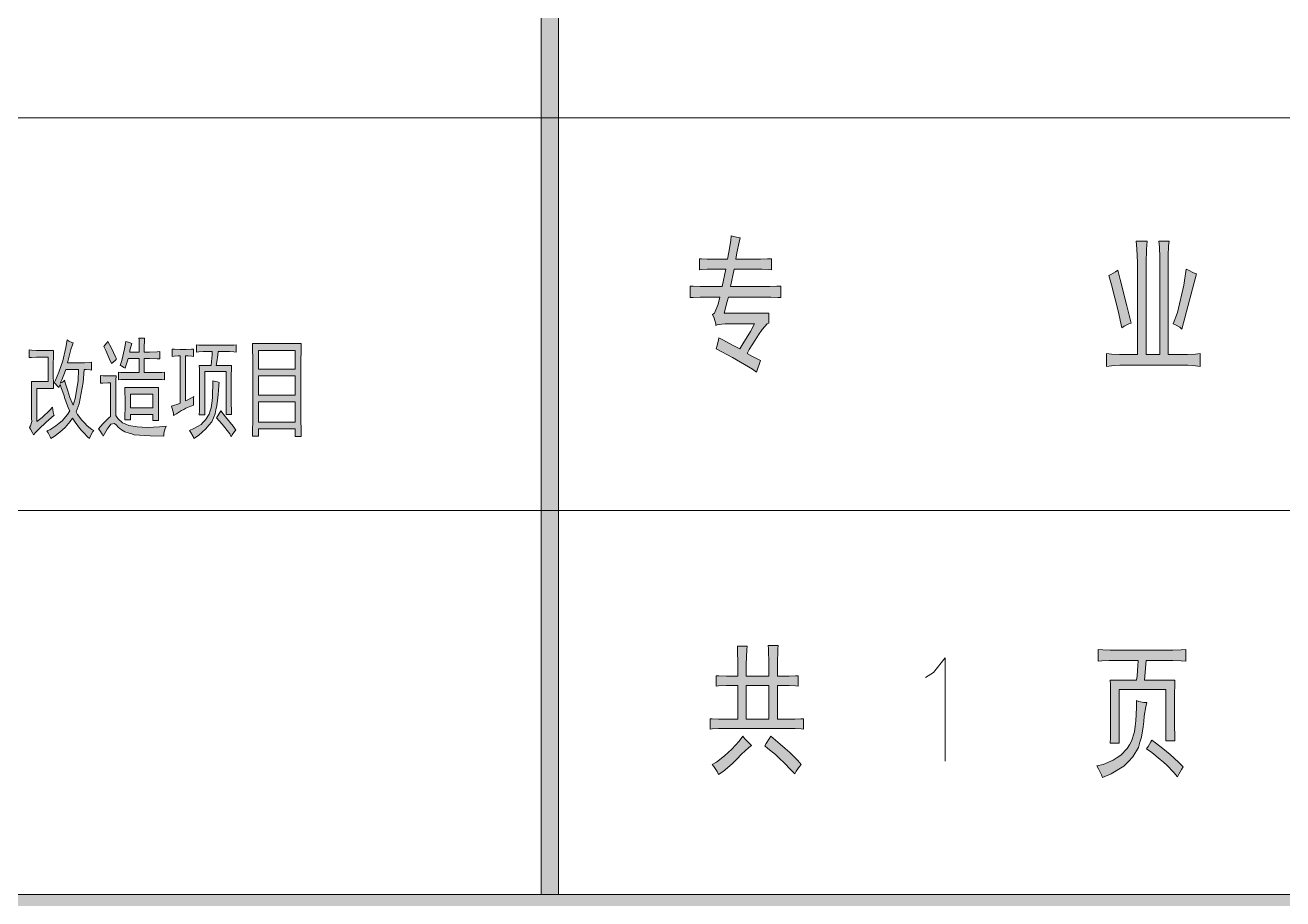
# Model space of a CAD drawing. Header units: millimetres. Extents: x 0 to 207, y 0 to 293.
# Drawn here: x 139.72 to 175.61, y 242.76 to 267.7 of the extents above; entities that cross this region are included whole.
import ezdxf

# ---------------------------------------------------------------- set-up
doc = ezdxf.new("R2010")
doc.units = ezdxf.units.MM

msp = doc.modelspace()

# ---------------------------------------------------------------- hatches: boundary and pattern name
h = msp.add_hatch(color=0)
h.dxf.hatch_style = 2
h.paths.add_polyline_path([(154.449639, 287.224611), (154.943528, 287.224611), (154.943528, 242.883972), (154.449639, 242.883972)])
h = msp.add_hatch(color=0)
h.dxf.hatch_style = 2
h.paths.add_polyline_path([(160.587972, 257.795889), (160.478611, 257.880556), (159.903583, 258.212167), (159.437917, 258.462639), (159.466139, 258.561417), (159.508472, 258.720167), (159.519056, 258.776611), (159.628417, 258.720167), (159.92475, 258.561417), (160.111722, 258.462639), (160.203444, 258.60375), (160.415111, 258.960056), (160.531528, 259.17525), (159.691917, 259.17525), (159.600194, 259.168194), (159.466139, 259.1435), (159.427333, 259.125861), (159.427333, 259.17525), (159.377944, 259.334), (159.332083, 259.439833), (159.392056, 259.482167), (159.494361, 259.732639), (159.54375, 259.940778), (159.088667, 259.940778), (158.979306, 259.940778), (158.78175, 259.930194), (158.693556, 259.923139), (158.693556, 260.25475), (158.78175, 260.247694), (158.979306, 260.237111), (159.088667, 260.237111), (159.610778, 260.237111), (159.716611, 260.734528), (159.275639, 260.734528), (159.180389, 260.734528), (159.025167, 260.727472), (158.961667, 260.720417), (158.961667, 261.034389), (159.025167, 261.027333), (159.180389, 261.01675), (159.275639, 261.01675), (159.762472, 261.01675), (159.804806, 261.217833), (159.854194, 261.549444), (159.868306, 261.6835), (159.977667, 261.658806), (160.104667, 261.634111), (160.122306, 261.634111), (160.094083, 261.507111), (160.030583, 261.200194), (159.995306, 261.01675), (160.62325, 261.01675), (160.704389, 261.01675), (160.901944, 261.027333), (161.018361, 261.034389), (161.018361, 260.720417), (160.937222, 260.727472), (160.739667, 260.734528), (160.62325, 260.734528), (159.949444, 260.734528), (159.843611, 260.237111), (160.87725, 260.237111), (160.965444, 260.237111), (161.170056, 260.247694), (161.286472, 260.25475), (161.286472, 259.923139), (161.198278, 259.930194), (161.000722, 259.940778), (160.891361, 259.940778), (159.787167, 259.940778), (159.744833, 259.782028), (159.688389, 259.549194), (159.67075, 259.475111), (160.937222, 259.475111), (160.937222, 259.192889), (160.894889, 259.17525), (160.753778, 259.009444), (160.651472, 258.861278), (160.549167, 258.709583), (160.383361, 258.445), (160.319861, 258.328583), (160.471556, 258.243917), (160.662056, 258.145139), (160.704389, 258.131028)])
h = msp.add_hatch(color=0)
h.dxf.hatch_style = 2
h.paths.add_polyline_path([(171.73575, 261.531806), (171.721639, 261.3025), (171.711056, 260.903861), (171.711056, 260.734528), (171.711056, 258.296833), (172.095583, 258.296833), (172.095583, 260.935611), (172.095583, 261.069667), (172.085, 261.366), (172.070889, 261.531806), (172.363694, 261.531806), (172.349583, 261.401278), (172.339, 261.119056), (172.339, 260.967361), (172.339, 258.296833), (172.790556, 258.296833), (172.885806, 258.296833), (173.111583, 258.310944), (173.245639, 258.328583), (173.245639, 257.961694), (173.111583, 257.979333), (172.892861, 257.996972), (172.804667, 257.996972), (171.03725, 257.996972), (170.956111, 257.996972), (170.723278, 257.979333), (170.571583, 257.961694), (170.571583, 258.328583), (170.723278, 258.310944), (170.949056, 258.296833), (171.026667, 258.296833), (171.457056, 258.296833), (171.457056, 260.752167), (171.457056, 260.928556), (171.439417, 261.316611), (171.421778, 261.531806)])
h = msp.add_hatch(color=0)
h.dxf.hatch_style = 2
h.paths.add_polyline_path([(170.896139, 260.702778), (170.966694, 260.44525), (171.160722, 259.690306), (171.280667, 259.192889), (171.217167, 259.17525), (171.083111, 259.108222), (171.012556, 259.058833), (170.91025, 259.542139), (170.723278, 260.2865), (170.642139, 260.554611), (170.698583, 260.586361), (170.829111, 260.660444)])
h = msp.add_hatch(color=0)
h.dxf.hatch_style = 2
h.paths.add_polyline_path([(173.139806, 260.604), (173.065722, 260.321778), (172.857583, 259.531556), (172.723528, 259.027083), (172.663556, 259.076472), (172.543611, 259.150556), (172.480111, 259.17525), (172.600056, 259.499806), (172.787028, 260.279444), (172.850528, 260.734528), (172.914028, 260.702778), (173.058667, 260.63575)])
h = msp.add_hatch(color=0)
h.dxf.hatch_style = 2
h.paths.add_polyline_path([(142.769167, 258.610806), (142.744472, 258.543778), (142.712722, 258.423833), (142.705667, 258.367389), (142.977306, 258.367389), (142.977306, 258.515556), (142.973778, 258.716639), (142.97025, 258.769556), (143.129, 258.769556), (143.125472, 258.709583), (143.121944, 258.5085), (143.121944, 258.367389), (143.266583, 258.367389), (143.488833, 258.374444), (143.562917, 258.3815), (143.562917, 258.173361), (143.492361, 258.180417), (143.270111, 258.187472), (143.121944, 258.187472), (143.121944, 257.785306), (143.337139, 257.785306), (143.626417, 257.788833), (143.7005, 257.795889), (143.7005, 257.577167), (143.626417, 257.584222), (143.291278, 257.58775), (143.03375, 257.58775), (142.77975, 257.58775), (142.455194, 257.584222), (142.384639, 257.577167), (142.384639, 257.795889), (142.455194, 257.788833), (142.751528, 257.785306), (142.977306, 257.785306), (142.977306, 258.187472), (142.663333, 258.187472), (142.642167, 258.120444), (142.596306, 257.979333), (142.575139, 257.90525), (142.539861, 257.929944), (142.469306, 257.972278), (142.4305, 257.989917), (142.479889, 258.123972), (142.561028, 258.466167), (142.592778, 258.674306), (142.631583, 258.660194), (142.719778, 258.631972)])
h = msp.add_hatch(color=0)
h.dxf.hatch_style = 2
h.paths.add_polyline_path([(140.536083, 258.416778), (140.532556, 258.279194), (140.5255, 257.996972), (140.5255, 257.855861), (140.5255, 257.718278), (140.532556, 257.457222), (140.536083, 257.33375), (140.059833, 257.33375), (140.059833, 256.384778), (140.208, 256.504722), (140.43025, 256.712861), (140.504333, 256.797528), (140.511389, 256.723444), (140.536083, 256.610556), (140.550194, 256.568222), (140.476111, 256.501194), (140.324417, 256.367139), (140.253861, 256.300111), (140.179778, 256.233083), (140.031611, 256.084917), (139.957528, 256.007306), (139.932833, 256.060222), (139.876389, 256.166056), (139.844639, 256.211917), (139.879917, 256.261306), (139.911667, 256.391833), (139.908139, 256.469444), (139.908139, 257.139722), (139.908139, 257.224389), (139.904611, 257.418417), (139.901083, 257.527778), (140.380861, 257.527778), (140.380861, 258.22275), (140.116278, 258.22275), (140.04925, 258.22275), (139.908139, 258.215694), (139.834056, 258.212167), (139.834056, 258.430889), (139.908139, 258.423833), (140.04925, 258.416778), (140.116278, 258.416778)])
h = msp.add_hatch(color=0)
h.paths.add_polyline_path([(141.178139, 256.663472), (141.216944, 256.585861), (141.336889, 256.427111), (141.4145, 256.345972), (141.492111, 256.268361), (141.626167, 256.159), (141.682611, 256.12725), (141.654389, 256.099028), (141.590889, 255.982611), (141.555611, 255.897944), (141.502694, 255.947333), (141.393333, 256.060222), (141.333361, 256.12725), (141.276917, 256.194278), (141.146389, 256.370667), (141.072306, 256.480028), (141.005278, 256.384778), (140.860639, 256.218972), (140.786556, 256.151944), (140.712472, 256.084917), (140.546667, 255.957917), (140.454944, 255.897944), (140.437306, 255.950861), (140.380861, 256.060222), (140.342056, 256.116667), (140.426722, 256.151944), (140.599583, 256.261306), (140.691306, 256.335389), (140.783028, 256.409472), (140.931194, 256.585861), (140.994694, 256.688167), (140.959417, 256.76225), (140.892389, 256.938639), (140.857111, 257.040944), (140.821833, 257.146778), (140.751278, 257.344333), (140.719528, 257.443111), (140.680722, 257.358444), (140.638389, 257.400778), (140.574889, 257.467806), (140.550194, 257.4925), (140.592528, 257.566583), (140.68425, 257.799417), (140.740694, 257.961694), (140.793611, 258.120444), (140.885333, 258.501444), (140.920611, 258.720167), (140.97, 258.684889), (141.058194, 258.642556), (141.097, 258.6355), (141.072306, 258.575528), (141.029972, 258.437944), (141.008806, 258.363861), (140.987639, 258.28625), (140.948833, 258.138083), (140.927667, 258.064), (141.329833, 258.064), (141.4145, 258.064), (141.555611, 258.071056), (141.612056, 258.078111), (141.612056, 257.855861), (141.57325, 257.862917), (141.467417, 257.869972), (141.403917, 257.869972), (141.379222, 257.499556), (141.266333, 256.896306)])
h.paths.add_polyline_path([(140.726583, 257.478389), (140.765389, 257.499556), (140.825361, 257.541889), (140.850056, 257.566583), (140.87475, 257.46075), (140.93825, 257.263194), (140.97, 257.167944), (141.00175, 257.076222), (141.061722, 256.921), (141.089944, 256.8575), (141.153444, 257.040944), (141.234583, 257.545417), (141.248694, 257.869972), (140.881806, 257.869972), (140.843, 257.771194), (140.768917, 257.577167)])
h = msp.add_hatch(color=0)
h.dxf.hatch_style = 2
h.paths.add_polyline_path([(142.328194, 258.173361), (142.296444, 258.138083), (142.225889, 258.071056), (142.190611, 258.039306), (142.134167, 258.166306), (142.021278, 258.409722), (141.964833, 258.526139), (141.996583, 258.564944), (142.056556, 258.6355), (142.084778, 258.674306), (142.183556, 258.47675), (142.3035, 258.229806)])
h = msp.add_hatch(color=0)
h.dxf.hatch_style = 2
h.paths.add_polyline_path([(144.529528, 256.8575), (144.451917, 256.829278), (144.310806, 256.765778), (144.247306, 256.7305), (144.183806, 256.69875), (144.039167, 256.610556), (143.958028, 256.554111), (143.950972, 256.628194), (143.919222, 256.76225), (143.894528, 256.822222), (143.958028, 256.839861), (144.0815, 256.882194), (144.145, 256.906889), (144.145, 258.258028), (144.092083, 258.258028), (143.979194, 258.2545), (143.919222, 258.247444), (143.919222, 258.455583), (143.98625, 258.448528), (144.145, 258.441472), (144.233194, 258.441472), (144.321389, 258.441472), (144.466028, 258.448528), (144.522472, 258.455583), (144.522472, 258.247444), (144.476611, 258.2545), (144.363722, 258.258028), (144.296694, 258.258028), (144.296694, 256.980972), (144.349611, 256.998611), (144.469556, 257.058583), (144.536583, 257.100917), (144.529528, 257.040944), (144.526, 256.921)])
h = msp.add_hatch(color=0)
h.dxf.hatch_style = 2
h.paths.add_polyline_path([(145.485556, 258.564944), (145.549056, 258.564944), (145.679583, 258.568472), (145.743083, 258.575528), (145.743083, 258.367389), (145.679583, 258.374444), (145.549056, 258.3815), (145.485556, 258.3815), (145.228028, 258.3815), (145.217444, 258.282722), (145.189222, 258.088694), (145.171583, 257.989917), (145.612556, 257.989917), (145.609028, 257.901722), (145.6055, 257.700639), (145.6055, 257.58775), (145.6055, 256.980972), (145.6055, 256.899833), (145.609028, 256.705806), (145.612556, 256.589389), (145.460861, 256.589389), (145.460861, 257.81), (144.850556, 257.81), (144.850556, 256.578806), (144.688278, 256.578806), (144.695333, 256.688167), (144.698861, 256.882194), (144.698861, 256.966861), (144.698861, 257.58775), (144.698861, 257.679472), (144.695333, 257.880556), (144.688278, 257.989917), (145.026944, 257.989917), (145.041056, 258.09575), (145.055167, 258.289778), (145.058694, 258.3815), (144.857611, 258.3815), (144.797639, 258.3815), (144.674167, 258.374444), (144.610667, 258.367389), (144.610667, 258.575528), (144.674167, 258.568472), (144.797639, 258.564944), (144.857611, 258.564944)])
h = msp.add_hatch(color=0)
h.paths.add_polyline_path([(147.598694, 258.610806), (147.595167, 258.434417), (147.591639, 258.099278), (147.591639, 257.944056), (147.591639, 256.518833), (147.591639, 256.427111), (147.595167, 256.144889), (147.598694, 255.957917), (147.422306, 255.957917), (147.422306, 256.176639), (146.378083, 256.176639), (146.378083, 255.9685), (146.20875, 255.9685), (146.212278, 256.134306), (146.215806, 256.395361), (146.215806, 256.494139), (146.215806, 257.944056), (146.215806, 258.145139), (146.212278, 258.47675), (146.20875, 258.610806)])
h.paths.add_polyline_path([(147.422306, 256.370667), (147.422306, 256.945694), (146.378083, 256.945694), (146.378083, 256.370667)])
h.paths.add_polyline_path([(147.422306, 257.139722), (147.422306, 257.686528), (146.378083, 257.686528), (146.378083, 257.139722)])
h.paths.add_polyline_path([(147.422306, 257.880556), (147.422306, 258.416778), (146.378083, 258.416778), (146.378083, 257.880556)])
h = msp.add_hatch(color=0)
h.dxf.hatch_style = 2
h.paths.add_polyline_path([(141.820194, 256.176639), (141.940139, 256.31775), (142.109472, 256.494139), (142.158861, 256.529417), (142.158861, 257.4925), (142.08125, 257.4925), (141.936611, 257.485444), (141.869583, 257.478389), (141.869583, 257.700639), (141.950722, 257.693583), (142.172972, 257.686528), (142.317611, 257.686528), (142.314083, 257.570111), (142.310556, 257.390194), (142.310556, 257.323167), (142.310556, 256.554111), (142.363472, 256.469444), (142.504583, 256.345972), (142.592778, 256.310694), (142.680972, 256.275417), (142.917333, 256.233083), (143.0655, 256.226028), (143.213667, 256.218972), (143.555861, 256.233083), (143.749889, 256.250722), (143.718139, 256.19075), (143.682861, 256.049639), (143.675806, 255.9685), (143.291278, 255.982611), (142.832667, 256.010833), (142.762111, 256.032), (142.688028, 256.049639), (142.568083, 256.0955), (142.518694, 256.123722), (142.472833, 256.148417), (142.374056, 256.229556), (142.324667, 256.278944), (142.27175, 256.331861), (142.169444, 256.314222), (142.116528, 256.243667), (142.067139, 256.173111), (141.982472, 256.035528), (141.950722, 255.9685), (141.9225, 256.024944), (141.855472, 256.12725)])
h = msp.add_hatch(color=0)
h.paths.add_polyline_path([(143.531167, 257.358444), (143.527639, 257.234972), (143.524111, 256.998611), (143.524111, 256.882194), (143.524111, 256.769306), (143.527639, 256.536472), (143.531167, 256.420056), (143.365361, 256.420056), (143.365361, 256.589389), (142.730361, 256.589389), (142.730361, 256.434167), (142.568083, 256.434167), (142.571611, 256.547056), (142.575139, 256.779889), (142.575139, 256.896306), (142.575139, 257.012722), (142.571611, 257.242028), (142.568083, 257.358444)])
h.paths.add_polyline_path([(143.365361, 256.772833), (143.365361, 257.164417), (142.730361, 257.164417), (142.730361, 256.772833)])
h = msp.add_hatch(color=0)
h.dxf.hatch_style = 2
h.paths.add_polyline_path([(145.259778, 257.503083), (145.252722, 257.432528), (145.235083, 257.259667), (145.228028, 257.164417), (145.220972, 257.065639), (145.189222, 256.846917), (145.168056, 256.723444), (145.146889, 256.6035), (145.044583, 256.38125), (144.963444, 256.278944), (144.882306, 256.180167), (144.670639, 255.989667), (144.536583, 255.897944), (144.515417, 255.957917), (144.451917, 256.074333), (144.409583, 256.12725), (144.540111, 256.183694), (144.741194, 256.303639), (144.804694, 256.370667), (144.871722, 256.437694), (144.9705, 256.596444), (144.998722, 256.688167), (145.030472, 256.779889), (145.062222, 256.977444), (145.06575, 257.083278), (145.072806, 257.189111), (145.076333, 257.425472), (145.076333, 257.552472), (145.115139, 257.541889), (145.206861, 257.517194)])
h = msp.add_hatch(color=0)
h.dxf.hatch_style = 2
h.paths.add_polyline_path([(145.302111, 256.688167), (145.439694, 256.522361), (145.658417, 256.250722), (145.736028, 256.141361), (145.693694, 256.102556), (145.630194, 256.007306), (145.6055, 255.947333), (145.563167, 256.035528), (145.347972, 256.310694), (145.178639, 256.494139), (145.220972, 256.547056), (145.280944, 256.645833)])
h = msp.add_hatch(color=0)
h.paths.add_polyline_path([(160.055278, 249.114028), (160.055278, 249.449167), (160.048222, 249.879556), (160.044694, 249.978333), (160.323389, 249.978333), (160.312806, 249.879556), (160.298694, 249.449167), (160.298694, 249.114028), (160.94075, 249.114028), (160.94075, 249.456222), (160.933694, 249.897194), (160.926639, 249.995972), (161.205333, 249.995972), (161.19475, 249.897194), (161.184167, 249.456222), (161.184167, 249.114028), (161.417, 249.114028), (161.519306, 249.114028), (161.699222, 249.124611), (161.776833, 249.131667), (161.776833, 248.831806), (161.699222, 248.842389), (161.519306, 248.849444), (161.417, 248.849444), (161.184167, 248.849444), (161.184167, 247.886361), (161.579278, 247.886361), (161.681583, 247.886361), (161.857972, 247.896944), (161.928528, 247.904), (161.928528, 247.604139), (161.8615, 247.614722), (161.695694, 247.621778), (161.589861, 247.621778), (159.614306, 247.621778), (159.504944, 247.621778), (159.328556, 247.614722), (159.265056, 247.604139), (159.265056, 247.904), (159.328556, 247.896944), (159.504944, 247.886361), (159.614306, 247.886361), (160.055278, 247.886361), (160.055278, 248.849444), (159.857722, 248.849444), (159.720139, 248.849444), (159.508472, 248.842389), (159.441444, 248.831806), (159.441444, 249.131667), (159.515528, 249.124611), (159.730722, 249.114028), (159.868306, 249.114028)])
h.paths.add_polyline_path([(160.94075, 247.886361), (160.94075, 248.849444), (160.298694, 248.849444), (160.298694, 247.886361)])
h = msp.add_hatch(color=0)
h.dxf.hatch_style = 2
h.paths.add_polyline_path([(172.377806, 249.861917), (172.469528, 249.861917), (172.702361, 249.8725), (172.843472, 249.879556), (172.843472, 249.547944), (172.702361, 249.555), (172.469528, 249.565583), (172.377806, 249.565583), (171.704, 249.565583), (171.658139, 249.001139), (172.5295, 249.001139), (172.522444, 248.874139), (172.518917, 248.627194), (172.518917, 248.500194), (172.518917, 247.819333), (172.518917, 247.688806), (172.522444, 247.413639), (172.5295, 247.272528), (172.271972, 247.272528), (172.271972, 248.733028), (170.934944, 248.733028), (170.934944, 247.2055), (170.680944, 247.2055), (170.688, 247.357194), (170.691528, 247.639417), (170.691528, 247.769944), (170.691528, 248.468444), (170.691528, 248.609556), (170.688, 248.874139), (170.680944, 249.001139), (171.435889, 249.001139), (171.446472, 249.131667), (171.471167, 249.413889), (171.48175, 249.565583), (170.762083, 249.565583), (170.652722, 249.565583), (170.441056, 249.555), (170.342278, 249.547944), (170.342278, 249.879556), (170.472806, 249.8725), (170.680944, 249.861917), (170.762083, 249.861917)])
h = msp.add_hatch(color=0)
h.dxf.hatch_style = 2
h.paths.add_polyline_path([(171.728694, 248.369667), (171.696944, 248.242667), (171.654611, 247.971028), (171.6405, 247.819333), (171.626389, 247.671167), (171.569944, 247.374833), (171.527611, 247.230194), (171.488806, 247.085556), (171.323, 246.810389), (171.199528, 246.683389), (171.072528, 246.552861), (170.705639, 246.327083), (170.458694, 246.228306), (170.430472, 246.302389), (170.349333, 246.468194), (170.296417, 246.559917), (170.476333, 246.598722), (170.769139, 246.715139), (170.8785, 246.79275), (170.987861, 246.866833), (171.16425, 247.050278), (171.22775, 247.156111), (171.29125, 247.265472), (171.375917, 247.530056), (171.397083, 247.688806), (171.414722, 247.844028), (171.435889, 248.210917), (171.435889, 248.419056), (171.499389, 248.394361), (171.644028, 248.369667)])
h = msp.add_hatch(color=0)
h.dxf.hatch_style = 2
h.paths.add_polyline_path([(160.450389, 247.138472), (160.36925, 247.082028), (160.157583, 246.888), (160.027056, 246.750417), (159.896528, 246.612833), (159.639, 246.394111), (159.508472, 246.309444), (159.469667, 246.394111), (159.374417, 246.535222), (159.325028, 246.591667), (159.444972, 246.66575), (159.674278, 246.838611), (159.783639, 246.933861), (159.889472, 247.029111), (160.097611, 247.265472), (160.196389, 247.406583), (160.259889, 247.3325), (160.386889, 247.198444)])
h = msp.add_hatch(color=0)
h.dxf.hatch_style = 2
h.paths.add_polyline_path([(160.997194, 247.406583), (161.06775, 247.346611), (161.268833, 247.17375), (161.402889, 247.057333), (161.536944, 246.940917), (161.769778, 246.708083), (161.868556, 246.591667), (161.815639, 246.535222), (161.723917, 246.401167), (161.681583, 246.327083), (161.582806, 246.432917), (161.367611, 246.655167), (161.247667, 246.764528), (161.127722, 246.877417), (160.916056, 247.057333), (160.824333, 247.124361), (160.870194, 247.191389), (160.954861, 247.3325)])
h = msp.add_hatch(color=0)
h.dxf.hatch_style = 2
h.paths.add_polyline_path([(171.866278, 247.290167), (171.972111, 247.216083), (172.18025, 247.053806), (172.286083, 246.965611), (172.388389, 246.877417), (172.628278, 246.658694), (172.762333, 246.524639), (172.72, 246.457611), (172.638861, 246.3165), (172.600056, 246.242417), (172.494222, 246.369417), (172.296667, 246.574028), (172.204944, 246.658694), (172.109694, 246.739833), (171.866278, 246.933861), (171.714583, 247.039694), (171.7675, 247.113778), (171.841583, 247.240778)])
h = msp.add_hatch(color=0)
h.dxf.hatch_style = 2
h.paths.add_polyline_path([(201.9935, 242.883972), (201.9935, 242.390083), (25.124833, 242.390083), (25.124833, 242.883972)])

# ---------------------------------------------------------------- linework, layer by layer
at = {"color": 0, "lineweight": 0}
for points in [[(154.449639, 287.224611), (154.943528, 287.224611), (154.943528, 242.883972), (154.449639, 242.883972)], [(160.587972, 257.795889), (160.478611, 257.880556), (159.903583, 258.212167), (159.437917, 258.462639), (159.466139, 258.561417), (159.508472, 258.720167), (159.519056, 258.776611), (159.628417, 258.720167), (159.92475, 258.561417), (160.111722, 258.462639), (160.203444, 258.60375), (160.415111, 258.960056), (160.531528, 259.17525), (159.691917, 259.17525), (159.600194, 259.168194), (159.466139, 259.1435), (159.427333, 259.125861), (159.427333, 259.17525), (159.377944, 259.334), (159.332083, 259.439833), (159.392056, 259.482167), (159.494361, 259.732639), (159.54375, 259.940778), (159.088667, 259.940778), (158.979306, 259.940778), (158.78175, 259.930194), (158.693556, 259.923139), (158.693556, 260.25475), (158.78175, 260.247694), (158.979306, 260.237111), (159.088667, 260.237111), (159.610778, 260.237111), (159.716611, 260.734528), (159.275639, 260.734528), (159.180389, 260.734528), (159.025167, 260.727472), (158.961667, 260.720417), (158.961667, 261.034389), (159.025167, 261.027333), (159.180389, 261.01675), (159.275639, 261.01675), (159.762472, 261.01675), (159.804806, 261.217833), (159.854194, 261.549444), (159.868306, 261.6835), (159.977667, 261.658806), (160.104667, 261.634111), (160.122306, 261.634111), (160.094083, 261.507111), (160.030583, 261.200194), (159.995306, 261.01675), (160.62325, 261.01675), (160.704389, 261.01675), (160.901944, 261.027333), (161.018361, 261.034389), (161.018361, 260.720417), (160.937222, 260.727472), (160.739667, 260.734528), (160.62325, 260.734528), (159.949444, 260.734528), (159.843611, 260.237111), (160.87725, 260.237111), (160.965444, 260.237111), (161.170056, 260.247694), (161.286472, 260.25475), (161.286472, 259.923139), (161.198278, 259.930194), (161.000722, 259.940778), (160.891361, 259.940778), (159.787167, 259.940778), (159.744833, 259.782028), (159.688389, 259.549194), (159.67075, 259.475111), (160.937222, 259.475111), (160.937222, 259.192889), (160.894889, 259.17525), (160.753778, 259.009444), (160.651472, 258.861278), (160.549167, 258.709583), (160.383361, 258.445), (160.319861, 258.328583), (160.471556, 258.243917), (160.662056, 258.145139), (160.704389, 258.131028)], [(171.73575, 261.531806), (171.721639, 261.3025), (171.711056, 260.903861), (171.711056, 260.734528), (171.711056, 258.296833), (172.095583, 258.296833), (172.095583, 260.935611), (172.095583, 261.069667), (172.085, 261.366), (172.070889, 261.531806), (172.363694, 261.531806), (172.349583, 261.401278), (172.339, 261.119056), (172.339, 260.967361), (172.339, 258.296833), (172.790556, 258.296833), (172.885806, 258.296833), (173.111583, 258.310944), (173.245639, 258.328583), (173.245639, 257.961694), (173.111583, 257.979333), (172.892861, 257.996972), (172.804667, 257.996972), (171.03725, 257.996972), (170.956111, 257.996972), (170.723278, 257.979333), (170.571583, 257.961694), (170.571583, 258.328583), (170.723278, 258.310944), (170.949056, 258.296833), (171.026667, 258.296833), (171.457056, 258.296833), (171.457056, 260.752167), (171.457056, 260.928556), (171.439417, 261.316611), (171.421778, 261.531806)], [(170.896139, 260.702778), (170.966694, 260.44525), (171.160722, 259.690306), (171.280667, 259.192889), (171.217167, 259.17525), (171.083111, 259.108222), (171.012556, 259.058833), (170.91025, 259.542139), (170.723278, 260.2865), (170.642139, 260.554611), (170.698583, 260.586361), (170.829111, 260.660444)], [(173.139806, 260.604), (173.065722, 260.321778), (172.857583, 259.531556), (172.723528, 259.027083), (172.663556, 259.076472), (172.543611, 259.150556), (172.480111, 259.17525), (172.600056, 259.499806), (172.787028, 260.279444), (172.850528, 260.734528), (172.914028, 260.702778), (173.058667, 260.63575)], [(142.769167, 258.610806), (142.744472, 258.543778), (142.712722, 258.423833), (142.705667, 258.367389), (142.977306, 258.367389), (142.977306, 258.515556), (142.973778, 258.716639), (142.97025, 258.769556), (143.129, 258.769556), (143.125472, 258.709583), (143.121944, 258.5085), (143.121944, 258.367389), (143.266583, 258.367389), (143.488833, 258.374444), (143.562917, 258.3815), (143.562917, 258.173361), (143.492361, 258.180417), (143.270111, 258.187472), (143.121944, 258.187472), (143.121944, 257.785306), (143.337139, 257.785306), (143.626417, 257.788833), (143.7005, 257.795889), (143.7005, 257.577167), (143.626417, 257.584222), (143.291278, 257.58775), (143.03375, 257.58775), (142.77975, 257.58775), (142.455194, 257.584222), (142.384639, 257.577167), (142.384639, 257.795889), (142.455194, 257.788833), (142.751528, 257.785306), (142.977306, 257.785306), (142.977306, 258.187472), (142.663333, 258.187472), (142.642167, 258.120444), (142.596306, 257.979333), (142.575139, 257.90525), (142.539861, 257.929944), (142.469306, 257.972278), (142.4305, 257.989917), (142.479889, 258.123972), (142.561028, 258.466167), (142.592778, 258.674306), (142.631583, 258.660194), (142.719778, 258.631972)], [(140.536083, 258.416778), (140.532556, 258.279194), (140.5255, 257.996972), (140.5255, 257.855861), (140.5255, 257.718278), (140.532556, 257.457222), (140.536083, 257.33375), (140.059833, 257.33375), (140.059833, 256.384778), (140.208, 256.504722), (140.43025, 256.712861), (140.504333, 256.797528), (140.511389, 256.723444), (140.536083, 256.610556), (140.550194, 256.568222), (140.476111, 256.501194), (140.324417, 256.367139), (140.253861, 256.300111), (140.179778, 256.233083), (140.031611, 256.084917), (139.957528, 256.007306), (139.932833, 256.060222), (139.876389, 256.166056), (139.844639, 256.211917), (139.879917, 256.261306), (139.911667, 256.391833), (139.908139, 256.469444), (139.908139, 257.139722), (139.908139, 257.224389), (139.904611, 257.418417), (139.901083, 257.527778), (140.380861, 257.527778), (140.380861, 258.22275), (140.116278, 258.22275), (140.04925, 258.22275), (139.908139, 258.215694), (139.834056, 258.212167), (139.834056, 258.430889), (139.908139, 258.423833), (140.04925, 258.416778), (140.116278, 258.416778)], [(141.178139, 256.663472), (141.216944, 256.585861), (141.336889, 256.427111), (141.4145, 256.345972), (141.492111, 256.268361), (141.626167, 256.159), (141.682611, 256.12725), (141.654389, 256.099028), (141.590889, 255.982611), (141.555611, 255.897944), (141.502694, 255.947333), (141.393333, 256.060222), (141.333361, 256.12725), (141.276917, 256.194278), (141.146389, 256.370667), (141.072306, 256.480028), (141.005278, 256.384778), (140.860639, 256.218972), (140.786556, 256.151944), (140.712472, 256.084917), (140.546667, 255.957917), (140.454944, 255.897944), (140.437306, 255.950861), (140.380861, 256.060222), (140.342056, 256.116667), (140.426722, 256.151944), (140.599583, 256.261306), (140.691306, 256.335389), (140.783028, 256.409472), (140.931194, 256.585861), (140.994694, 256.688167), (140.959417, 256.76225), (140.892389, 256.938639), (140.857111, 257.040944), (140.821833, 257.146778), (140.751278, 257.344333), (140.719528, 257.443111), (140.680722, 257.358444), (140.638389, 257.400778), (140.574889, 257.467806), (140.550194, 257.4925), (140.592528, 257.566583), (140.68425, 257.799417), (140.740694, 257.961694), (140.793611, 258.120444), (140.885333, 258.501444), (140.920611, 258.720167), (140.97, 258.684889), (141.058194, 258.642556), (141.097, 258.6355), (141.072306, 258.575528), (141.029972, 258.437944), (141.008806, 258.363861), (140.987639, 258.28625), (140.948833, 258.138083), (140.927667, 258.064), (141.329833, 258.064), (141.4145, 258.064), (141.555611, 258.071056), (141.612056, 258.078111), (141.612056, 257.855861), (141.57325, 257.862917), (141.467417, 257.869972), (141.403917, 257.869972), (141.379222, 257.499556), (141.266333, 256.896306)], [(142.328194, 258.173361), (142.296444, 258.138083), (142.225889, 258.071056), (142.190611, 258.039306), (142.134167, 258.166306), (142.021278, 258.409722), (141.964833, 258.526139), (141.996583, 258.564944), (142.056556, 258.6355), (142.084778, 258.674306), (142.183556, 258.47675), (142.3035, 258.229806)], [(144.529528, 256.8575), (144.451917, 256.829278), (144.310806, 256.765778), (144.247306, 256.7305), (144.183806, 256.69875), (144.039167, 256.610556), (143.958028, 256.554111), (143.950972, 256.628194), (143.919222, 256.76225), (143.894528, 256.822222), (143.958028, 256.839861), (144.0815, 256.882194), (144.145, 256.906889), (144.145, 258.258028), (144.092083, 258.258028), (143.979194, 258.2545), (143.919222, 258.247444), (143.919222, 258.455583), (143.98625, 258.448528), (144.145, 258.441472), (144.233194, 258.441472), (144.321389, 258.441472), (144.466028, 258.448528), (144.522472, 258.455583), (144.522472, 258.247444), (144.476611, 258.2545), (144.363722, 258.258028), (144.296694, 258.258028), (144.296694, 256.980972), (144.349611, 256.998611), (144.469556, 257.058583), (144.536583, 257.100917), (144.529528, 257.040944), (144.526, 256.921)], [(145.485556, 258.564944), (145.549056, 258.564944), (145.679583, 258.568472), (145.743083, 258.575528), (145.743083, 258.367389), (145.679583, 258.374444), (145.549056, 258.3815), (145.485556, 258.3815), (145.228028, 258.3815), (145.217444, 258.282722), (145.189222, 258.088694), (145.171583, 257.989917), (145.612556, 257.989917), (145.609028, 257.901722), (145.6055, 257.700639), (145.6055, 257.58775), (145.6055, 256.980972), (145.6055, 256.899833), (145.609028, 256.705806), (145.612556, 256.589389), (145.460861, 256.589389), (145.460861, 257.81), (144.850556, 257.81), (144.850556, 256.578806), (144.688278, 256.578806), (144.695333, 256.688167), (144.698861, 256.882194), (144.698861, 256.966861), (144.698861, 257.58775), (144.698861, 257.679472), (144.695333, 257.880556), (144.688278, 257.989917), (145.026944, 257.989917), (145.041056, 258.09575), (145.055167, 258.289778), (145.058694, 258.3815), (144.857611, 258.3815), (144.797639, 258.3815), (144.674167, 258.374444), (144.610667, 258.367389), (144.610667, 258.575528), (144.674167, 258.568472), (144.797639, 258.564944), (144.857611, 258.564944)], [(147.598694, 258.610806), (147.595167, 258.434417), (147.591639, 258.099278), (147.591639, 257.944056), (147.591639, 256.518833), (147.591639, 256.427111), (147.595167, 256.144889), (147.598694, 255.957917), (147.422306, 255.957917), (147.422306, 256.176639), (146.378083, 256.176639), (146.378083, 255.9685), (146.20875, 255.9685), (146.212278, 256.134306), (146.215806, 256.395361), (146.215806, 256.494139), (146.215806, 257.944056), (146.215806, 258.145139), (146.212278, 258.47675), (146.20875, 258.610806)], [(147.422306, 257.880556), (147.422306, 258.416778), (146.378083, 258.416778), (146.378083, 257.880556)], [(140.726583, 257.478389), (140.765389, 257.499556), (140.825361, 257.541889), (140.850056, 257.566583), (140.87475, 257.46075), (140.93825, 257.263194), (140.97, 257.167944), (141.00175, 257.076222), (141.061722, 256.921), (141.089944, 256.8575), (141.153444, 257.040944), (141.234583, 257.545417), (141.248694, 257.869972), (140.881806, 257.869972), (140.843, 257.771194), (140.768917, 257.577167)], [(141.820194, 256.176639), (141.940139, 256.31775), (142.109472, 256.494139), (142.158861, 256.529417), (142.158861, 257.4925), (142.08125, 257.4925), (141.936611, 257.485444), (141.869583, 257.478389), (141.869583, 257.700639), (141.950722, 257.693583), (142.172972, 257.686528), (142.317611, 257.686528), (142.314083, 257.570111), (142.310556, 257.390194), (142.310556, 257.323167), (142.310556, 256.554111), (142.363472, 256.469444), (142.504583, 256.345972), (142.592778, 256.310694), (142.680972, 256.275417), (142.917333, 256.233083), (143.0655, 256.226028), (143.213667, 256.218972), (143.555861, 256.233083), (143.749889, 256.250722), (143.718139, 256.19075), (143.682861, 256.049639), (143.675806, 255.9685), (143.291278, 255.982611), (142.832667, 256.010833), (142.762111, 256.032), (142.688028, 256.049639), (142.568083, 256.0955), (142.518694, 256.123722), (142.472833, 256.148417), (142.374056, 256.229556), (142.324667, 256.278944), (142.27175, 256.331861), (142.169444, 256.314222), (142.116528, 256.243667), (142.067139, 256.173111), (141.982472, 256.035528), (141.950722, 255.9685), (141.9225, 256.024944), (141.855472, 256.12725)], [(147.422306, 257.139722), (147.422306, 257.686528), (146.378083, 257.686528), (146.378083, 257.139722)], [(143.531167, 257.358444), (143.527639, 257.234972), (143.524111, 256.998611), (143.524111, 256.882194), (143.524111, 256.769306), (143.527639, 256.536472), (143.531167, 256.420056), (143.365361, 256.420056), (143.365361, 256.589389), (142.730361, 256.589389), (142.730361, 256.434167), (142.568083, 256.434167), (142.571611, 256.547056), (142.575139, 256.779889), (142.575139, 256.896306), (142.575139, 257.012722), (142.571611, 257.242028), (142.568083, 257.358444)], [(145.259778, 257.503083), (145.252722, 257.432528), (145.235083, 257.259667), (145.228028, 257.164417), (145.220972, 257.065639), (145.189222, 256.846917), (145.168056, 256.723444), (145.146889, 256.6035), (145.044583, 256.38125), (144.963444, 256.278944), (144.882306, 256.180167), (144.670639, 255.989667), (144.536583, 255.897944), (144.515417, 255.957917), (144.451917, 256.074333), (144.409583, 256.12725), (144.540111, 256.183694), (144.741194, 256.303639), (144.804694, 256.370667), (144.871722, 256.437694), (144.9705, 256.596444), (144.998722, 256.688167), (145.030472, 256.779889), (145.062222, 256.977444), (145.06575, 257.083278), (145.072806, 257.189111), (145.076333, 257.425472), (145.076333, 257.552472), (145.115139, 257.541889), (145.206861, 257.517194)], [(143.365361, 256.772833), (143.365361, 257.164417), (142.730361, 257.164417), (142.730361, 256.772833)], [(147.422306, 256.370667), (147.422306, 256.945694), (146.378083, 256.945694), (146.378083, 256.370667)], [(145.302111, 256.688167), (145.439694, 256.522361), (145.658417, 256.250722), (145.736028, 256.141361), (145.693694, 256.102556), (145.630194, 256.007306), (145.6055, 255.947333), (145.563167, 256.035528), (145.347972, 256.310694), (145.178639, 256.494139), (145.220972, 256.547056), (145.280944, 256.645833)], [(160.055278, 249.114028), (160.055278, 249.449167), (160.048222, 249.879556), (160.044694, 249.978333), (160.323389, 249.978333), (160.312806, 249.879556), (160.298694, 249.449167), (160.298694, 249.114028), (160.94075, 249.114028), (160.94075, 249.456222), (160.933694, 249.897194), (160.926639, 249.995972), (161.205333, 249.995972), (161.19475, 249.897194), (161.184167, 249.456222), (161.184167, 249.114028), (161.417, 249.114028), (161.519306, 249.114028), (161.699222, 249.124611), (161.776833, 249.131667), (161.776833, 248.831806), (161.699222, 248.842389), (161.519306, 248.849444), (161.417, 248.849444), (161.184167, 248.849444), (161.184167, 247.886361), (161.579278, 247.886361), (161.681583, 247.886361), (161.857972, 247.896944), (161.928528, 247.904), (161.928528, 247.604139), (161.8615, 247.614722), (161.695694, 247.621778), (161.589861, 247.621778), (159.614306, 247.621778), (159.504944, 247.621778), (159.328556, 247.614722), (159.265056, 247.604139), (159.265056, 247.904), (159.328556, 247.896944), (159.504944, 247.886361), (159.614306, 247.886361), (160.055278, 247.886361), (160.055278, 248.849444), (159.857722, 248.849444), (159.720139, 248.849444), (159.508472, 248.842389), (159.441444, 248.831806), (159.441444, 249.131667), (159.515528, 249.124611), (159.730722, 249.114028), (159.868306, 249.114028)], [(172.377806, 249.861917), (172.469528, 249.861917), (172.702361, 249.8725), (172.843472, 249.879556), (172.843472, 249.547944), (172.702361, 249.555), (172.469528, 249.565583), (172.377806, 249.565583), (171.704, 249.565583), (171.658139, 249.001139), (172.5295, 249.001139), (172.522444, 248.874139), (172.518917, 248.627194), (172.518917, 248.500194), (172.518917, 247.819333), (172.518917, 247.688806), (172.522444, 247.413639), (172.5295, 247.272528), (172.271972, 247.272528), (172.271972, 248.733028), (170.934944, 248.733028), (170.934944, 247.2055), (170.680944, 247.2055), (170.688, 247.357194), (170.691528, 247.639417), (170.691528, 247.769944), (170.691528, 248.468444), (170.691528, 248.609556), (170.688, 248.874139), (170.680944, 249.001139), (171.435889, 249.001139), (171.446472, 249.131667), (171.471167, 249.413889), (171.48175, 249.565583), (170.762083, 249.565583), (170.652722, 249.565583), (170.441056, 249.555), (170.342278, 249.547944), (170.342278, 249.879556), (170.472806, 249.8725), (170.680944, 249.861917), (170.762083, 249.861917)], [(160.94075, 247.886361), (160.94075, 248.849444), (160.298694, 248.849444), (160.298694, 247.886361)], [(171.728694, 248.369667), (171.696944, 248.242667), (171.654611, 247.971028), (171.6405, 247.819333), (171.626389, 247.671167), (171.569944, 247.374833), (171.527611, 247.230194), (171.488806, 247.085556), (171.323, 246.810389), (171.199528, 246.683389), (171.072528, 246.552861), (170.705639, 246.327083), (170.458694, 246.228306), (170.430472, 246.302389), (170.349333, 246.468194), (170.296417, 246.559917), (170.476333, 246.598722), (170.769139, 246.715139), (170.8785, 246.79275), (170.987861, 246.866833), (171.16425, 247.050278), (171.22775, 247.156111), (171.29125, 247.265472), (171.375917, 247.530056), (171.397083, 247.688806), (171.414722, 247.844028), (171.435889, 248.210917), (171.435889, 248.419056), (171.499389, 248.394361), (171.644028, 248.369667)], [(160.450389, 247.138472), (160.36925, 247.082028), (160.157583, 246.888), (160.027056, 246.750417), (159.896528, 246.612833), (159.639, 246.394111), (159.508472, 246.309444), (159.469667, 246.394111), (159.374417, 246.535222), (159.325028, 246.591667), (159.444972, 246.66575), (159.674278, 246.838611), (159.783639, 246.933861), (159.889472, 247.029111), (160.097611, 247.265472), (160.196389, 247.406583), (160.259889, 247.3325), (160.386889, 247.198444)], [(160.997194, 247.406583), (161.06775, 247.346611), (161.268833, 247.17375), (161.402889, 247.057333), (161.536944, 246.940917), (161.769778, 246.708083), (161.868556, 246.591667), (161.815639, 246.535222), (161.723917, 246.401167), (161.681583, 246.327083), (161.582806, 246.432917), (161.367611, 246.655167), (161.247667, 246.764528), (161.127722, 246.877417), (160.916056, 247.057333), (160.824333, 247.124361), (160.870194, 247.191389), (160.954861, 247.3325)], [(171.866278, 247.290167), (171.972111, 247.216083), (172.18025, 247.053806), (172.286083, 246.965611), (172.388389, 246.877417), (172.628278, 246.658694), (172.762333, 246.524639), (172.72, 246.457611), (172.638861, 246.3165), (172.600056, 246.242417), (172.494222, 246.369417), (172.296667, 246.574028), (172.204944, 246.658694), (172.109694, 246.739833), (171.866278, 246.933861), (171.714583, 247.039694), (171.7675, 247.113778), (171.841583, 247.240778)], [(201.9935, 242.883972), (201.9935, 242.390083), (25.124833, 242.390083), (25.124833, 242.883972)]]:
    msp.add_lwpolyline(points, close=True, dxfattribs=at)
for points in [[(77.840417, 265.052528), (201.9935, 265.052528)], [(77.840417, 253.844778), (201.9935, 253.844778)], [(165.410444, 249.082278), (165.636222, 249.219861), (165.974889, 249.643194), (165.974889, 246.686917)]]:
    msp.add_lwpolyline(points, dxfattribs=at)

doc.saveas('drawing.dxf')
